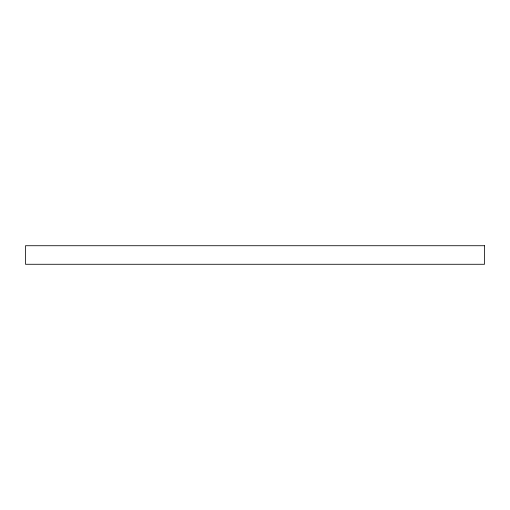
<?xml version="1.0" encoding="UTF-8"?>
<svg xmlns="http://www.w3.org/2000/svg" width="510" height="510" viewBox="0 0 510 510"><rect width="100%" height="100%" fill="white"/><g stroke="black" fill="none" stroke-linecap="round" stroke-linejoin="round"><path stroke-width="0.76" d="M484.5 245.724L25.5 245.724L25.5 264.276L484.5 264.276L484.5 245.724"/></g></svg>
